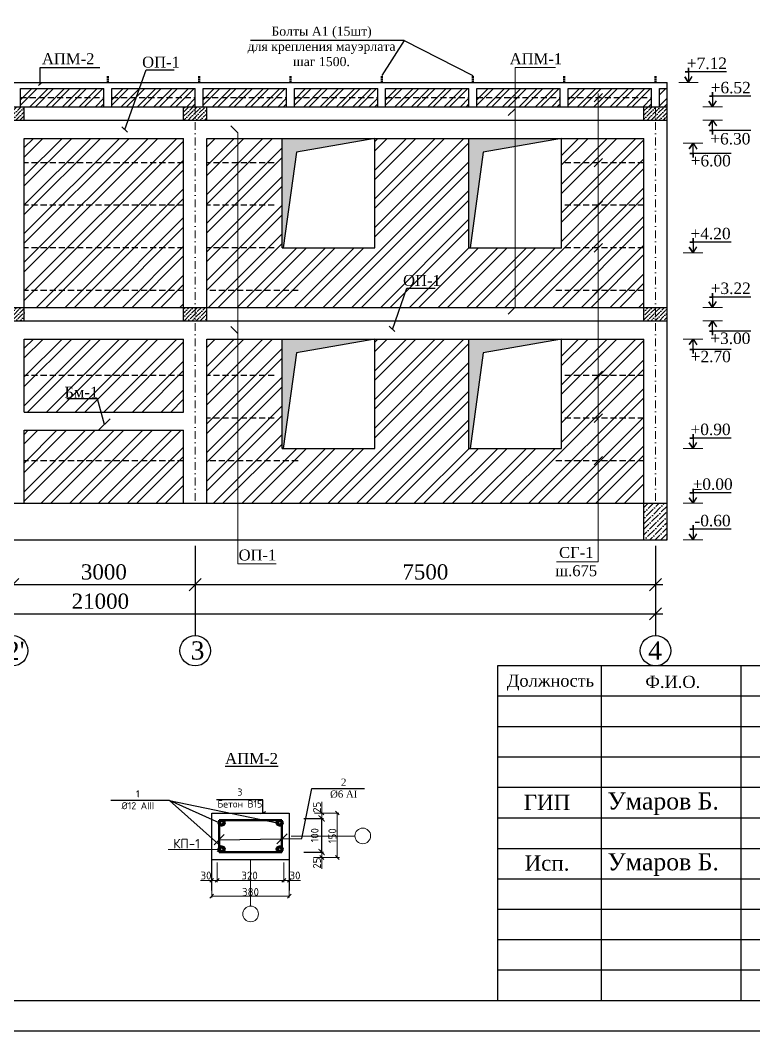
# Model space of a CAD drawing. Header units: millimetres. Extents: x 572274 to 2241483, y -888675 to -304135.
# Drawn here: x 1424445 to 1436500, y -645507 to -628891 of the extents above; entities that cross this region are included whole.
import ezdxf

# ---------------------------------------------------------------- set-up
doc = ezdxf.new("R2010")
doc.units = ezdxf.units.MM
for name, pattern in [('DASHDOT', [25.4, 12.7, -6.35, 0, -6.35]), ('DASHED2', [9.525, 6.35, -3.175]), ('G_BUILDING_LINE', [3, 2, -1])]:
    doc.linetypes.add(name, pattern=pattern)
for name, color, linetype, lineweight in [('RAZMER-2', 7, 'Continuous', 25), ('Маналит', 252, 'Continuous', 15), ('Основная', 7, 'Continuous', 50), ('план', 7, 'Continuous', 40)]:
    doc.layers.add(name, color=color, linetype=linetype, lineweight=lineweight)
doc.styles.get("Standard").update_dxf_attribs({"font": 'isocpeur.ttf'})
doc.styles.add('WMF-Times New Roman0', font='times.ttf')
doc.dimstyles.new('ISO-25$0', dxfattribs={"dimtxt": 300, "dimasz": 200, "dimexe": 100, "dimexo": 300, "dimgap": 50, "dimtad": 1, "dimdec": 0, "dimtxsty": 'Standard', "dimblk": 'OBLIQUE', "dimcen": 250, "dimdle": 150, "dimadec": 0, "dimazin": 0, "dimtfac": 1, "dimtdec": 0, "dimtmove": 0, "dimatfit": 3, "dimldrblk": 'OBLIQUE', "dimfxl": 1.25, "dimarcsym": 0})
doc.dimstyles.get("Standard").update_dxf_attribs({"dimtxt": 200, "dimasz": 100, "dimexe": 0.18, "dimexo": 0.0625, "dimgap": 50, "dimtad": 1, "dimdec": 0, "dimzin": 0, "dimdsep": 46, "dimtxsty": 'Standard', "dimblk": 'ARCHTICK', "dimblk2": 'ARCHTICK', "dimcen": 0.09, "dimadec": 0, "dimazin": 0, "dimtfac": 1, "dimtdec": 0, "dimtofl": 0, "dimtmove": 1, "dimatfit": 3, "dimldrblk": 'ARCHTICK', "dimfxl": 0.18, "dimtolj": 1, "dimtzin": 0, "dimarcsym": 0})
pattern_1 = [(45, (443004.93, -918514.233), (25.2569703, 92.6088912), [119.0625, -23.8125, 0, -23.8125])]

# ---------------------------------------------------------------- blocks, each defined once
blk = doc.blocks.new('_Oblique')
at = {"color": 0, "linetype": 'ByBlock', "lineweight": -2}
blk.add_line((-0.5, -0.5), (0.5, 0.5), dxfattribs=at)
blk = doc.blocks.new('*D442')
at = {"color": 0, "lineweight": -2, "transparency": 16777216}
for p, q in [((1424320, -637533), (1424320, -638291)), ((1427320, -637533), (1427320, -638291)), ((1424200, -638171), (1427440, -638171))]:
    blk.add_line(p, q, dxfattribs=at)
at = {"layer": 'Defpoints', "color": 0, "lineweight": 25, "transparency": 16777216}
for p in [(1424320, -637433), (1427320, -637433), (1427320, -638171)]:
    blk.add_point(p, dxfattribs=at)
at = {"color": 0, "lineweight": -2, "transparency": 16777216, "xscale": 200, "yscale": 200, "zscale": 200, "rotation": 180}
blk.add_blockref('_Oblique', (1424320, -638171), dxfattribs=at)
at = {"color": 0, "lineweight": -2, "transparency": 16777216, "xscale": 200, "yscale": 200, "zscale": 200}
blk.add_blockref('_Oblique', (1427320, -638171), dxfattribs=at)
at = {"color": 0, "lineweight": 25, "transparency": 16777216, "insert": (1425820, -637964), "char_height": 250, "attachment_point": 5, "style": 'WMF-Times New Roman0'}
blk.add_mtext('3000', dxfattribs=at)
blk = doc.blocks.new('*D443')
at = {"color": 0, "lineweight": -2, "transparency": 16777216}
for p, q in [((1427320, -637533), (1427320, -638291)), ((1434885, -637533), (1434885, -638291)), ((1427200, -638171), (1435005, -638171))]:
    blk.add_line(p, q, dxfattribs=at)
at = {"layer": 'Defpoints', "color": 0, "lineweight": 25, "transparency": 16777216}
for p in [(1427320, -637433), (1434885, -637433), (1434885, -638171)]:
    blk.add_point(p, dxfattribs=at)
at = {"color": 0, "lineweight": -2, "transparency": 16777216, "xscale": 200, "yscale": 200, "zscale": 200, "rotation": 180}
blk.add_blockref('_Oblique', (1427320, -638171), dxfattribs=at)
at = {"color": 0, "lineweight": -2, "transparency": 16777216, "xscale": 200, "yscale": 200, "zscale": 200}
blk.add_blockref('_Oblique', (1434885, -638171), dxfattribs=at)
at = {"color": 0, "lineweight": 25, "transparency": 16777216, "insert": (1431103, -637964), "char_height": 250, "attachment_point": 5, "style": 'WMF-Times New Roman0'}
blk.add_mtext('7500', dxfattribs=at)
blk = doc.blocks.new('*D444')
at = {"color": 0, "lineweight": -2, "transparency": 16777216}
for p, q in [((1413885, -637533), (1413885, -638772)), ((1434885, -637533), (1434885, -638772)), ((1413765, -638652), (1435005, -638652))]:
    blk.add_line(p, q, dxfattribs=at)
at = {"layer": 'Defpoints', "color": 0, "lineweight": 25, "transparency": 16777216}
for p in [(1413885, -637433), (1434885, -637433), (1434885, -638652)]:
    blk.add_point(p, dxfattribs=at)
at = {"color": 0, "lineweight": -2, "transparency": 16777216, "xscale": 200, "yscale": 200, "zscale": 200, "rotation": 180}
blk.add_blockref('_Oblique', (1413885, -638652), dxfattribs=at)
at = {"color": 0, "lineweight": -2, "transparency": 16777216, "xscale": 200, "yscale": 200, "zscale": 200}
blk.add_blockref('_Oblique', (1434885, -638652), dxfattribs=at)
at = {"color": 0, "lineweight": 25, "transparency": 16777216, "insert": (1425762, -638445), "char_height": 250, "attachment_point": 5, "style": 'WMF-Times New Roman0'}
blk.add_mtext('21000', dxfattribs=at)
blk = doc.blocks.new('12')
at = {"color": 5, "lineweight": 30}
for p, q in [((4038680, 3054550), (4038680, 3049050)), ((4038680, 3054550), (4038680, 3049050)), ((4038680, 3054550), (4038680, 3049050)), ((4057180, 3054550), (4038680, 3054550)), ((4057180, 3054550), (4038680, 3054550)), ((4057180, 3054550), (4038680, 3054550)), ((4040380, 3054550), (4040380, 3049050)), ((4040380, 3054550), (4040380, 3049050)), ((4042680, 3054550), (4042680, 3049050)), ((4044180, 3054550), (4044180, 3049050)), ((4045180, 3054550), (4045180, 3049050)), ((4057180, 3049050), (4057180, 3054550)), ((4057180, 3054550), (4057180, 3049050)), ((4045180, 3054050), (4038680, 3054050)), ((4045180, 3053550), (4038680, 3053550)), ((4057180, 3053050), (4038680, 3053050)), ((4045180, 3052550), (4038680, 3052550)), ((4038680, 3052050), (4057180, 3052050)), ((4052180, 3049050), (4052180, 3052050)), ((4053680, 3050550), (4053680, 3052050)), ((4055380, 3050550), (4055380, 3052050)), ((4038680, 3051550), (4045180, 3051550)), ((4052180, 3051550), (4057180, 3051550)), ((4038680, 3051050), (4045180, 3051050)), ((4038680, 3050550), (4057180, 3050550)), ((4038680, 3050050), (4045180, 3050050)), ((4038680, 3049550), (4045180, 3049550)), ((4038680, 3049050), (4057180, 3049050))]:
    blk.add_line(p, q, dxfattribs=at)
blk = doc.blocks.new('_ArchTick')
at = {"color": 0, "linetype": 'ByBlock', "const_width": 0.15}
blk.add_lwpolyline([(-0.5, -0.5), (0.5, 0.5)], dxfattribs=at)
blk = doc.blocks.new('*D1234')
at = {"color": 0, "lineweight": -2, "transparency": 16777216}
for p, q in [((1429106, -642015), (1429397, -642015)), ((1429397, -642015), (1429397, -642569)), ((1429106, -642569), (1429397, -642569))]:
    blk.add_line(p, q, dxfattribs=at)
at = {"layer": 'Defpoints', "color": 0, "lineweight": 25, "transparency": 16777216}
for p in [(1429106, -642015), (1429106, -642569), (1429397, -642569)]:
    blk.add_point(p, dxfattribs=at)
at = {"color": 0, "lineweight": -2, "transparency": 16777216, "xscale": 100, "yscale": 100, "zscale": 100}
for p, rotation in [((1429397, -642015), 90), ((1429397, -642569), 270)]:
    blk.add_blockref('_ArchTick', p, dxfattribs=dict(at, rotation=rotation))
at = {"color": 0, "transparency": 16777216, "insert": (1429285, -642292), "char_height": 200, "attachment_point": 5, "rotation": 90}
blk.add_mtext('\\A1;{\\H0.625x;100}', dxfattribs=at)

msp = doc.modelspace()

# ---------------------------------------------------------------- hatches: boundary and pattern name
at = {"lineweight": 9, "ltscale": 25}
h = msp.add_hatch(dxfattribs=at)
h.set_pattern_fill('ANSI32', color=34, scale=20, style=0)
h.set_pattern_definition([(45, (771974.94, -425148.27), (-134.70384, 134.70384), []), (45, (772064.74, -425148.27), (-134.70384, 134.70384), [])])
h.paths.add_polyline_path([(1425820.256, -630013.389), (1424450.256, -630013.389), (1424450.256, -630313.389), (1425820.256, -630313.389)])
h = msp.add_hatch(dxfattribs=at)
h.set_pattern_fill('ANSI32', color=34, scale=20, style=0)
h.set_pattern_definition([(45, (773474.94, -425148.27), (-134.70384, 134.70384), []), (45, (773564.74, -425148.27), (-134.70384, 134.70384), [])])
h.paths.add_polyline_path([(1427320.256, -630013.389), (1425950.256, -630013.389), (1425950.256, -630313.389), (1427320.256, -630313.389)])
h = msp.add_hatch(dxfattribs=at)
h.set_pattern_fill('ANSI32', color=34, scale=20, style=0)
h.set_pattern_definition([(45, (774974.94, -425148.27), (-134.70384, 134.70384), []), (45, (775064.74, -425148.27), (-134.70384, 134.70384), [])])
h.paths.add_polyline_path([(1428820.256, -630013.389), (1427450.256, -630013.389), (1427450.256, -630313.389), (1428820.256, -630313.389)])
h = msp.add_hatch(dxfattribs=at)
h.set_pattern_fill('ANSI32', color=34, scale=20, style=0)
h.set_pattern_definition([(45, (776474.94, -425148.27), (-134.70384, 134.70384), []), (45, (776564.74, -425148.27), (-134.70384, 134.70384), [])])
h.paths.add_polyline_path([(1430320.256, -630013.389), (1428950.256, -630013.389), (1428950.256, -630313.389), (1430320.256, -630313.389)])
h = msp.add_hatch(dxfattribs=at)
h.set_pattern_fill('ANSI32', color=34, scale=20, style=0)
h.set_pattern_definition([(45, (777974.94, -425148.27), (-134.70384, 134.70384), []), (45, (778064.74, -425148.27), (-134.70384, 134.70384), [])])
h.paths.add_polyline_path([(1431820.256, -630013.389), (1430450.256, -630013.389), (1430450.256, -630313.389), (1431820.256, -630313.389)])
h = msp.add_hatch(dxfattribs=at)
h.set_pattern_fill('ANSI32', color=34, scale=20, style=0)
h.set_pattern_definition([(45, (779474.94, -425148.27), (-134.70384, 134.70384), []), (45, (779564.74, -425148.27), (-134.70384, 134.70384), [])])
h.paths.add_polyline_path([(1433320.256, -630013.389), (1431950.256, -630013.389), (1431950.256, -630313.389), (1433320.256, -630313.389)])
h = msp.add_hatch(dxfattribs=at)
h.set_pattern_fill('ANSI32', color=34, scale=20, style=0)
h.set_pattern_definition([(45, (780974.94, -425148.27), (-134.70384, 134.70384), []), (45, (781064.74, -425148.27), (-134.70384, 134.70384), [])])
h.paths.add_polyline_path([(1434820.256, -630013.389), (1433450.256, -630013.389), (1433450.256, -630313.389), (1434820.256, -630313.389)])
h = msp.add_hatch(dxfattribs=at)
h.set_pattern_fill('ANSI32', color=34, scale=20, style=0)
h.set_pattern_definition([(45, (781229.94, -425148.27), (-134.70384, 134.70384), []), (45, (781319.74, -425148.27), (-134.70384, 134.70384), [])])
h.paths.add_polyline_path([(1435075.256, -630013.389), (1434950.256, -630013.389), (1434950.256, -630313.389), (1435075.256, -630313.389)])
h = msp.add_hatch()
h.set_pattern_fill('ANSI36', color=256, scale=15)
h.set_pattern_definition(pattern_1)
h.paths.add_polyline_path([(1424510.256, -630313.389), (1424130.256, -630313.389), (1424130.256, -630533.389), (1424510.256, -630533.389)])
h = msp.add_hatch()
h.set_pattern_fill('ANSI36', color=256, scale=15)
h.set_pattern_definition(pattern_1)
h.paths.add_polyline_path([(1427510.256, -630313.389), (1427130.256, -630313.389), (1427130.256, -630533.389), (1427510.256, -630533.389)])
h = msp.add_hatch()
h.set_pattern_fill('ANSI36', color=256, scale=15)
h.set_pattern_definition(pattern_1)
h.paths.add_polyline_path([(1435075.256, -630533.389), (1435075.256, -630313.389), (1434695.256, -630313.389), (1434695.256, -630533.389)])
h = msp.add_hatch(dxfattribs=at)
h.set_pattern_fill('ANSI32', color=34, scale=35, style=0)
h.set_pattern_definition([(45, (443004.93, -905295.63), (-235.73172, 235.73172), []), (45, (443162.1, -905295.63), (-235.73172, 235.73172), [])])
h.paths.add_polyline_path([(1415430.256, -634133.389), (1414075.256, -634133.389), (1414075.256, -636833.389), (1421130.256, -636833.389), (1421130.256, -634133.389), (1420020.256, -634133.389), (1420020.256, -635933.389), (1418500.256, -635933.389), (1418500.256, -634133.389), (1416950.256, -634133.389), (1416950.256, -635933.389), (1415430.256, -635933.389)])
h.paths.add_polyline_path([(1424130.256, -634133.389), (1423615.256, -634133.389), (1423615.256, -635933.389), (1422095.256, -635933.389), (1422095.256, -634133.389), (1421510.256, -634133.389), (1421510.256, -636833.389), (1424130.256, -636833.389)])
h.paths.add_polyline_path([(1434695.256, -634133.389), (1433340.256, -634133.389), (1433340.256, -635933.389), (1431820.256, -635933.389), (1431820.256, -634133.389), (1430270.256, -634133.389), (1430270.256, -635933.389), (1428750.256, -635933.389), (1428750.256, -634133.389), (1427510.256, -634133.389), (1427510.256, -636833.389), (1434695.256, -636833.389)])
h.paths.add_polyline_path([(1434695.256, -630833.389), (1433340.256, -630833.389), (1433340.256, -632633.389), (1431820.256, -632633.389), (1431820.256, -630833.389), (1430270.256, -630833.389), (1430270.256, -632633.389), (1428750.256, -632633.389), (1428750.256, -630833.389), (1427510.256, -630833.389), (1427510.256, -633613.389), (1434695.256, -633613.389)])
h.paths.add_polyline_path([(1427130.256, -630833.389), (1424510.256, -630833.389), (1424510.256, -633613.389), (1427130.256, -633613.389)])
h.paths.add_polyline_path([(1424130.256, -630833.389), (1423615.256, -630833.389), (1423615.256, -632633.389), (1422095.256, -632633.389), (1422095.256, -630833.389), (1421510.256, -630833.389), (1421510.256, -633613.389), (1424130.256, -633613.389)])
h.paths.add_polyline_path([(1421130.256, -630833.389), (1420020.256, -630833.389), (1420020.256, -632633.389), (1418500.256, -632633.389), (1418500.256, -630833.389), (1416950.256, -630833.389), (1416950.256, -632633.389), (1415430.256, -632633.389), (1415430.256, -630833.389), (1414075.256, -630833.389), (1414075.256, -633613.389), (1421130.256, -633613.389)])
h.paths.add_polyline_path([(1424510.256, -635333.389), (1427130.256, -635333.389), (1427130.256, -634133.389), (1424510.256, -634133.389)])
h.paths.add_polyline_path([(1427130.256, -635633.389), (1424510.256, -635633.389), (1424510.256, -636833.389), (1427130.256, -636833.389)])
at = {"lineweight": 30}
for points in [[(1430270.256, -630833.389), (1428750.256, -630833.389), (1428750.256, -632633.389), (1428766.903, -632633.389), (1428984.403, -631060.311)], [(1433340.256, -630833.389), (1431820.256, -630833.389), (1431820.256, -632633.389), (1431836.903, -632633.389), (1432054.403, -631060.311)], [(1430270.256, -634133.389), (1428750.256, -634133.389), (1428750.256, -635933.389), (1428766.903, -635933.389), (1428984.403, -634360.311)], [(1433340.256, -634133.389), (1431820.256, -634133.389), (1431820.256, -635933.389), (1431836.903, -635933.389), (1432054.403, -634360.311)]]:
    msp.add_hatch(color=256, dxfattribs=at).paths.add_polyline_path(points)
h = msp.add_hatch()
h.set_pattern_fill('ANSI36', color=256, scale=15)
h.set_pattern_definition(pattern_1)
h.paths.add_polyline_path([(1424510.256, -633613.389), (1424130.256, -633613.389), (1424130.256, -633833.389), (1424510.256, -633833.389)])
h = msp.add_hatch()
h.set_pattern_fill('ANSI36', color=256, scale=15)
h.set_pattern_definition(pattern_1)
h.paths.add_polyline_path([(1427510.256, -633613.389), (1427130.256, -633613.389), (1427130.256, -633833.389), (1427510.256, -633833.389)])
h = msp.add_hatch()
h.set_pattern_fill('ANSI36', color=256, scale=15)
h.set_pattern_definition(pattern_1)
h.paths.add_polyline_path([(1435075.256, -633833.389), (1435075.256, -633613.389), (1434695.256, -633613.389), (1434695.256, -633833.389)])
h = msp.add_hatch()
h.set_pattern_fill('ANSI36', color=256, scale=20)
h.set_pattern_definition([(45, (464134.93, -905295.626), (33.6759605, 123.4785217), [158.75, -31.75, 0, -31.75])])
h.paths.add_polyline_path([(1435075.256, -637433.389), (1435075.256, -636833.389), (1434695.256, -636833.389), (1434695.256, -637433.389)])

# ---------------------------------------------------------------- linework, layer by layer
at = {"color": 5, "lineweight": -2, "ltscale": 0.04}
for q in [(1428231.327, -629222.185), (1430385.256, -629802.4), (1431885.256, -629802.4)]:
    msp.add_line((1430753.21, -629222.185), q, dxfattribs=at)
at = {"color": 5, "lineweight": 9}
for p, q in [((1432580.256, -629666.477), (1432580.256, -633609.482)), ((1433241.321, -629666.477), (1432580.256, -629666.477)), ((1432466.348, -630459.84), (1432580.256, -630345.932)), ((1428021.676, -630740.343), (1427907.769, -630626.435)), ((1428021.676, -630740.343), (1428021.676, -637827.998)), ((1432466.348, -633723.389), (1432580.256, -633609.482)), ((1428021.676, -634040.343), (1427907.769, -633926.435))]:
    msp.add_line(p, q, dxfattribs=at)
for p, q in [((1413695.256, -629913.389), (1435075.256, -629913.389)), ((1424450.256, -630313.389), (1424450.256, -630013.389)), ((1424450.256, -630013.389), (1425820.256, -630013.389)), ((1425820.256, -630313.389), (1425820.256, -630013.389)), ((1425950.256, -630313.389), (1425950.256, -630013.389)), ((1425950.256, -630013.389), (1427320.256, -630013.389)), ((1427320.256, -630313.389), (1427320.256, -630013.389)), ((1427450.256, -630313.389), (1427450.256, -630013.389)), ((1427450.256, -630013.389), (1428820.256, -630013.389)), ((1428820.256, -630313.389), (1428820.256, -630013.389)), ((1428950.256, -630313.389), (1428950.256, -630013.389)), ((1428950.256, -630013.389), (1430320.256, -630013.389)), ((1430320.256, -630313.389), (1430320.256, -630013.389)), ((1430450.256, -630313.389), (1430450.256, -630013.389)), ((1430450.256, -630013.389), (1431820.256, -630013.389)), ((1431820.256, -630313.389), (1431820.256, -630013.389)), ((1431950.256, -630313.389), (1431950.256, -630013.389)), ((1431950.256, -630013.389), (1433320.256, -630013.389)), ((1433320.256, -630313.389), (1433320.256, -630013.389)), ((1433450.256, -630313.389), (1433450.256, -630013.389)), ((1433450.256, -630013.389), (1434820.256, -630013.389)), ((1434820.256, -630313.389), (1434820.256, -630013.389)), ((1434950.256, -630313.389), (1434950.256, -630013.389)), ((1413695.256, -637433.389), (1435075.256, -637433.389)), ((1427320.256, -638171.435), (1427320.256, -639007.414)), ((1434885.256, -638171.435), (1434885.256, -639007.414)), ((1427715.749, -642086.5), (1426896.25, -641719.255)), ((1427591.589, -641926.357), (1428867.206, -641926.357)), ((1427591.589, -643201.974), (1427591.589, -641926.357)), ((1428867.206, -641926.357), (1428867.206, -643201.974)), ((1427799.052, -642280.917), (1427632.445, -642448.956)), ((1428830.176, -642267.403), (1428663.569, -642435.442)), ((1428867.206, -642694.717), (1427591.589, -642694.717))]:
    msp.add_line(p, q)
at = {"lineweight": 25}
for p, q in [((1424801.023, -629913.389), (1424747.38, -629963.838)), ((1435075.256, -637433.389), (1435075.256, -629913.389)), ((1434950.256, -630013.389), (1435075.256, -630013.389)), ((1413695.256, -630313.389), (1435075.256, -630313.389)), ((1424510.256, -630533.389), (1424510.256, -630313.389)), ((1427130.256, -630533.389), (1427130.256, -630313.389)), ((1427510.256, -630533.389), (1427510.256, -630313.389)), ((1434695.256, -630533.389), (1434695.256, -630313.389)), ((1413695.256, -630533.389), (1435075.256, -630533.389)), ((1426115.927, -630644.51), (1426210.108, -630733.783)), ((1424510.256, -633833.389), (1424510.256, -630833.389)), ((1424510.256, -630833.389), (1427130.256, -630833.389)), ((1427130.256, -633833.389), (1427130.256, -630833.389)), ((1427510.256, -633833.389), (1427510.256, -630833.389)), ((1427510.256, -630833.389), (1434695.256, -630833.389)), ((1428750.256, -632633.389), (1428750.256, -630833.389)), ((1430270.256, -632633.389), (1430270.256, -630833.389)), ((1431820.256, -632633.389), (1431820.256, -630833.389)), ((1433340.256, -632633.389), (1433340.256, -630833.389)), ((1434695.256, -633833.389), (1434695.256, -630833.389)), ((1428750.256, -632633.389), (1430270.256, -632633.389)), ((1431820.256, -632633.389), (1433340.256, -632633.389)), ((1413750.385, -633613.389), (1435075.256, -633613.389)), ((1413732.44, -633833.389), (1435075.256, -633833.389)), ((1430508.729, -633920.058), (1430602.911, -634009.331)), ((1424510.256, -635333.389), (1424510.256, -634133.389)), ((1424510.256, -634133.389), (1427130.256, -634133.389)), ((1427130.256, -635333.389), (1427130.256, -634133.389)), ((1427510.256, -636833.389), (1427510.256, -634133.389)), ((1427510.256, -634133.389), (1434695.256, -634133.389)), ((1428750.256, -635933.389), (1428750.256, -634133.389)), ((1430270.256, -635933.389), (1430270.256, -634133.389)), ((1431820.256, -635933.389), (1431820.256, -634133.389)), ((1433340.256, -635933.389), (1433340.256, -634133.389)), ((1434695.256, -637433.389), (1434695.256, -634133.389)), ((1424510.256, -635333.389), (1427130.256, -635333.389)), ((1424510.256, -636833.389), (1424510.256, -635633.389)), ((1424510.256, -635633.389), (1427130.256, -635633.389)), ((1427130.256, -636833.389), (1427130.256, -635633.389)), ((1428750.256, -635933.389), (1430270.256, -635933.389)), ((1431820.256, -635933.389), (1433340.256, -635933.389)), ((1413695.256, -636833.389), (1435075.256, -636833.389)), ((1428474.428, -641906.125), (1428395.513, -641941.255))]:
    msp.add_line(p, q, dxfattribs=at)
at = {"linetype": 'DASHED2', "lineweight": 50, "ltscale": 4}
for p, q in [((1425885.256, -629913.389), (1425885.256, -629802.4)), ((1427385.256, -629913.389), (1427385.256, -629802.4)), ((1428885.256, -629913.389), (1428885.256, -629802.4)), ((1430385.256, -629913.389), (1430385.256, -629802.4)), ((1431885.256, -629913.389), (1431885.256, -629802.4)), ((1433385.256, -629913.389), (1433385.256, -629802.4)), ((1434885.256, -629913.389), (1434885.256, -629802.4))]:
    msp.add_line(p, q, dxfattribs=at)
at = {"color": 5, "lineweight": 25}
for p, q in [((1433875.919, -630232.726), (1434014.592, -630094.052)), ((1433875.919, -631302.726), (1434014.592, -631164.052)), ((1433875.919, -632002.726), (1434014.592, -631864.052)), ((1433875.919, -632702.726), (1434014.592, -632564.052)), ((1433875.919, -633402.726), (1434014.592, -633264.052)), ((1433875.919, -634802.726), (1434014.592, -634664.052)), ((1433875.919, -635502.726), (1434014.592, -635364.052)), ((1433875.919, -636202.726), (1434014.592, -636064.052))]:
    msp.add_line(p, q, dxfattribs=at)
at = {"color": 5, "lineweight": 5}
for p, q in [((1433945.256, -630093.929), (1433945.256, -637797.908)), ((1428652.319, -637827.998), (1428021.676, -637827.998)), ((1433259.878, -637797.908), (1433945.256, -637797.908))]:
    msp.add_line(p, q, dxfattribs=at)
at = {"color": 12, "linetype": 'DASHDOT', "lineweight": 13, "ltscale": 10}
for p, q in [((1427320.256, -630313.389), (1427320.256, -636833.389)), ((1434885.256, -630313.389), (1434885.256, -636833.389))]:
    msp.add_line(p, q, dxfattribs=at)
at = {"lineweight": 9}
for p, q in [((1429400.201, -641926.357), (1429400.201, -641740.33)), ((1429105.852, -642015.172), (1429426.776, -642015.172)), ((1429280.293, -641926.357), (1429682.537, -641926.357)), ((1429386.913, -642015.172), (1429373.626, -642015.172)), ((1429400.201, -642015.172), (1429400.201, -641926.357)), ((1429655.962, -642564.166), (1429655.962, -641926.357)), ((1428896.545, -642305.647), (1429945.952, -642305.647)), ((1429105.852, -642568.644), (1429426.776, -642568.644)), ((1429386.913, -642568.644), (1429373.626, -642568.644)), ((1429400.201, -642568.644), (1429400.201, -642657.459)), ((1429655.962, -642657.459), (1429655.962, -642564.166)), ((1428229.397, -642694.717), (1428229.397, -643457.941)), ((1428229.397, -642708.005), (1428229.397, -643061.032)), ((1429267.005, -642657.459), (1429689.657, -642657.459)), ((1429267.005, -642657.459), (1429426.776, -642657.459)), ((1429400.201, -642657.459), (1429400.201, -642843.486)), ((1427591.589, -642901.261), (1427591.589, -643292.353)), ((1427591.589, -642901.261), (1427591.589, -643061.032)), ((1427680.403, -642740.108), (1427680.403, -643061.032)), ((1428778.391, -642740.108), (1428778.391, -643061.032)), ((1428867.206, -642901.261), (1428867.206, -643292.353)), ((1427591.589, -643034.457), (1427405.561, -643034.457)), ((1427591.589, -642914.549), (1427591.589, -643316.793)), ((1427680.403, -643034.457), (1427591.589, -643034.457)), ((1427680.403, -643021.169), (1427680.403, -643007.881)), ((1427680.403, -643034.457), (1428229.397, -643034.457)), ((1428229.397, -642914.549), (1428229.397, -643316.793)), ((1428229.397, -642927.836), (1428229.397, -643316.793)), ((1428778.391, -643034.457), (1428229.397, -643034.457)), ((1428778.391, -643021.169), (1428778.391, -643007.881)), ((1428778.391, -643034.457), (1428867.206, -643034.457)), ((1428867.206, -642914.549), (1428867.206, -643316.793)), ((1428867.206, -643034.457), (1429053.233, -643034.457)), ((1427591.589, -643292.353), (1428867.206, -643292.353))]:
    msp.add_line(p, q, dxfattribs=at)
at = {"lineweight": 50}
for p, q in [((1427715.749, -642042.651), (1427715.749, -642568.644)), ((1428746.872, -642042.651), (1427715.749, -642042.651)), ((1428746.872, -642042.651), (1428746.872, -642568.644)), ((1428746.872, -642568.644), (1427715.749, -642568.644))]:
    msp.add_line(p, q, dxfattribs=at)
at = {"lineweight": 15}
msp.add_line((1427715.749, -642527.391), (1426874.847, -642527.391), dxfattribs=at)
at = {"lineweight": 25, "ltscale": 100}
msp.add_lwpolyline([(1409289.808, -645507.415), (1451289.808, -645507.415), (1451289.808, -615807.415), (1409289.808, -615807.415)], close=True, dxfattribs=at)
at = {"color": 1, "lineweight": 30}
msp.add_lwpolyline([(1411289.808, -645007.415), (1450789.808, -645007.415), (1450789.808, -616307.415), (1411289.808, -616307.415)], close=True, dxfattribs=at)
at = {"lineweight": 25}
for points in [[(1424774.261, -629946.568), (1424774.261, -629665.593), (1425753.372, -629665.593)], [(1426163.017, -630689.146), (1426512.43, -629705.28), (1426977.827, -629705.28)], [(1430565.288, -633976.453), (1430800.119, -633294.759), (1431265.517, -633294.759)], [(1425827.566, -635540.107), (1425715.965, -635115.307), (1425211.59, -635115.307)], [(1425925.942, -635446.826), (1425729.189, -635633.389)], [(1428429.895, -641926.357), (1428429.895, -641711.248), (1427673.422, -641711.248)]]:
    msp.add_lwpolyline(points, dxfattribs=at)
at = {"color": 7}
for points in [[(1436054.681, -629741.966), (1435375.102, -629741.966), (1435427.102, -629741.966), (1435427.102, -629676.188), (1435427.102, -629913.389), (1435364.789, -629822.09), (1435427.102, -629913.389), (1435489.414, -629816.675)], [(1436451.418, -630141.966), (1435771.839, -630141.966), (1435823.838, -630141.966), (1435823.838, -630076.188), (1435823.838, -630313.389), (1435761.526, -630222.09), (1435823.838, -630313.389), (1435886.15, -630216.675)], [(1436451.418, -630704.811), (1435771.839, -630704.811), (1435823.838, -630704.811), (1435823.838, -630770.589), (1435823.838, -630533.389), (1435761.526, -630624.688), (1435823.838, -630533.389), (1435886.15, -630630.103)], [(1436129.379, -631084.811), (1435449.8, -631084.811), (1435501.799, -631084.811), (1435501.799, -631150.589), (1435501.799, -630913.389), (1435439.487, -631004.688), (1435501.799, -630913.389), (1435564.112, -631010.103)], [(1436129.379, -632541.965), (1435449.8, -632541.965), (1435501.799, -632541.965), (1435501.799, -632476.187), (1435501.799, -632713.387), (1435439.487, -632622.088), (1435501.799, -632713.387), (1435564.112, -632616.673)], [(1436451.418, -633441.966), (1435771.839, -633441.966), (1435823.838, -633441.966), (1435823.838, -633376.188), (1435823.838, -633613.389), (1435761.526, -633522.09), (1435823.838, -633613.389), (1435886.15, -633516.675)], [(1436451.418, -634004.811), (1435771.839, -634004.811), (1435823.838, -634004.811), (1435823.838, -634070.589), (1435823.838, -633833.389), (1435761.526, -633924.688), (1435823.838, -633833.389), (1435886.15, -633930.103)], [(1436129.379, -634304.811), (1435449.8, -634304.811), (1435501.799, -634304.811), (1435501.799, -634370.589), (1435501.799, -634133.389), (1435439.487, -634224.688), (1435501.799, -634133.389), (1435564.112, -634230.103)], [(1436129.379, -635761.965), (1435449.8, -635761.965), (1435501.799, -635761.965), (1435501.799, -635696.187), (1435501.799, -635933.387), (1435439.487, -635842.088), (1435501.799, -635933.387), (1435564.112, -635836.673)], [(1436129.379, -636661.966), (1435449.8, -636661.966), (1435501.799, -636661.966), (1435501.799, -636596.188), (1435501.799, -636833.389), (1435439.487, -636742.09), (1435501.799, -636833.389), (1435564.112, -636736.675)], [(1436129.379, -637261.965), (1435449.8, -637261.965), (1435501.799, -637261.965), (1435501.799, -637196.187), (1435501.799, -637433.387), (1435439.487, -637342.088), (1435501.799, -637433.387), (1435564.112, -637336.673)]]:
    msp.add_lwpolyline(points, dxfattribs=at)
for points in [[(1430270.256, -630833.389), (1428984.403, -631060.311), (1428766.903, -632633.389)], [(1433340.256, -630833.389), (1432054.403, -631060.311), (1431836.903, -632633.389)], [(1430270.256, -634133.389), (1428984.403, -634360.311), (1428766.903, -635933.389)], [(1433340.256, -634133.389), (1432054.403, -634360.311), (1431836.903, -635933.389)], [(1427715.749, -642364.936), (1429074.965, -642347.122), (1429235.354, -641525.76), (1430105.125, -641525.76)], [(1427755.293, -642483.018), (1426896.25, -641719.255), (1425936.013, -641719.255)], [(1426896.25, -641719.255), (1428670.016, -642086.5)]]:
    msp.add_lwpolyline(points)
at = {"lineweight": 25}
for centre in [(1424320.256, -639257.414), (1427320.256, -639257.414), (1434885.256, -639257.414)]:
    msp.add_circle(centre, 250, dxfattribs=at)
at = {"lineweight": 70}
for centre in [(1427755.293, -642086.5), (1428709.561, -642086.5), (1427755.293, -642522.562), (1428709.561, -642522.562)]:
    msp.add_circle(centre, 39.544, dxfattribs=at)
at = {"lineweight": 9}
for centre in [(1430074.79, -642303.096), (1428231.948, -643586.778)]:
    msp.add_circle(centre, 128.863, dxfattribs=at)
at = {"layer": 'Маналит', "color": 0, "ltscale": 5}
for p, q in [((1435588.121, -629913.389), (1435266.082, -629913.389)), ((1435984.858, -630313.389), (1435662.819, -630313.389)), ((1435984.858, -630533.389), (1435662.819, -630533.389)), ((1435662.819, -630913.389), (1435340.78, -630913.389)), ((1435662.819, -632713.387), (1435340.78, -632713.387)), ((1435984.858, -633613.389), (1435662.819, -633613.389)), ((1435984.858, -633833.389), (1435662.819, -633833.389)), ((1435662.819, -634133.389), (1435340.78, -634133.389)), ((1435662.819, -635933.387), (1435340.78, -635933.387)), ((1435662.819, -636833.389), (1435340.78, -636833.389)), ((1435662.819, -637433.387), (1435340.78, -637433.387))]:
    msp.add_line(p, q, dxfattribs=at)
at = {"layer": 'Основная', "color": 6, "linetype": 'G_BUILDING_LINE', "lineweight": 30, "ltscale": 50}
for p, q in [((1424450.256, -630163.389), (1425820.256, -630163.389)), ((1425950.256, -630163.389), (1427320.256, -630163.389)), ((1427450.256, -630163.389), (1428820.256, -630163.389)), ((1428950.256, -630163.389), (1430320.256, -630163.389)), ((1430450.256, -630163.389), (1431820.256, -630163.389)), ((1431950.256, -630163.389), (1433320.256, -630163.389)), ((1433450.256, -630163.389), (1434820.256, -630163.389)), ((1427130.256, -631233.389), (1424510.256, -631233.389)), ((1428620.256, -631233.389), (1427510.256, -631233.389)), ((1434695.256, -631233.389), (1433340.256, -631233.389)), ((1427130.256, -631933.389), (1424510.256, -631933.389)), ((1428620.256, -631933.389), (1427510.256, -631933.389)), ((1434695.256, -631933.389), (1433340.256, -631933.389)), ((1427130.256, -632633.389), (1424510.256, -632633.389)), ((1428620.256, -632633.389), (1427510.256, -632633.389)), ((1434695.256, -632633.389), (1433340.256, -632633.389)), ((1427130.256, -633333.389), (1424510.256, -633333.389)), ((1429010.256, -633333.389), (1427510.256, -633333.389)), ((1434695.256, -633333.389), (1433195.256, -633333.389)), ((1427130.256, -634733.389), (1424510.256, -634733.389)), ((1428620.256, -634733.389), (1427510.256, -634733.389)), ((1434695.256, -634733.389), (1433340.256, -634733.389)), ((1428620.256, -635433.389), (1427510.256, -635433.389)), ((1434695.256, -635433.389), (1433340.256, -635433.389)), ((1427130.256, -636133.389), (1424510.256, -636133.389)), ((1429010.256, -636133.389), (1427510.256, -636133.389)), ((1434695.256, -636133.389), (1433195.256, -636133.389))]:
    msp.add_line(p, q, dxfattribs=at)

# ---------------------------------------------------------------- block references
msp.add_blockref('12', (-2606390.192, -3694057.772))
at = {"lineweight": 9, "yscale": 63.78084985581359}
for p, xscale, zscale, rotation in [((1429400.201, -641926.357), 63.78084985581359, 63.78084985581359, 270), ((1429655.962, -641926.357), 63.78084985581359, 63.78084985581359, 90), ((1429400.201, -642015.172), 63.78084985581359, 63.78084985581359, 270), ((1429400.201, -642568.644), 63.78084985581359, 63.78084985581359, 90), ((1429400.201, -642568.644), 63.78084985581359, 63.78084985581359, 270), ((1429400.201, -642657.459), 63.78084985581359, 63.78084985581359, 270), ((1429655.962, -642657.459), 63.78084985581359, 63.78084985581359, 270), ((1427591.589, -643034.457), 63.78084985581518, 63.78084985581354, 180), ((1427680.403, -643034.457), 63.78084985581518, 63.78084985581354, 180), ((1428778.391, -643034.457), 63.78084985581518, 63.78084985581354, 180), ((1428867.206, -643034.457), 63.78084985581518, 63.78084985581354, 180), ((1427591.589, -643292.353), 63.78084985581518, 63.78084985581354, 180)]:
    msp.add_blockref('_Oblique', p, dxfattribs=dict(at, xscale=xscale, zscale=zscale, rotation=rotation))
at = {"xscale": 63.78084985581518, "yscale": 63.78084985581359, "zscale": 63.78084985581354, "rotation": 180}
msp.add_blockref('_Oblique', (1427715.749, -642527.391), dxfattribs=at)
at = {"lineweight": 9, "xscale": 63.78084985581518, "yscale": 63.78084985581359, "zscale": 63.78084985581354}
for p in [(1427680.403, -643034.457), (1428867.206, -643292.353)]:
    msp.add_blockref('_Oblique', p, dxfattribs=at)

# ---------------------------------------------------------------- texts
at = {"linetype": 'ByBlock', "lineweight": 0, "ltscale": 0.13, "insert": (1429396.586, -629322.147), "char_height": 150, "width": 3988.91925, "attachment_point": 5, "style": 'WMF-Times New Roman0'}
msp.add_mtext('Болты А1 (15шт)\\Pдля крепления мауэрлата\\Pшаг 1500.', dxfattribs=at)
at = {"lineweight": 5, "char_height": 180, "width": 996.26366, "attachment_point": 9, "style": 'WMF-Times New Roman0'}
for s, insert in [('АПМ-2', (1425663.898, -629613.646)), ('АПМ-1', (1433350.007, -629613.646)), ('ОП-1', (1427067.879, -629672.22)), ('ОП-1', (1431355.569, -633261.699)), ('Бм-1', (1425726.582, -635096.949))]:
    msp.add_mtext(s, dxfattribs=dict(at, insert=insert))
at = {"ltscale": 50, "char_height": 180, "width": 2084.51954, "attachment_point": 8, "style": 'WMF-Times New Roman0'}
for s, insert in [('СГ-1\\Pш.675', (1433583.015, -638036.437)), ('ОП-1', (1428343.825, -637776.503))]:
    msp.add_mtext(s, dxfattribs=dict(at, insert=insert))
at = {"color": 1, "linetype": 'ByBlock', "ltscale": 30, "char_height": 200, "attachment_point": 5}
for s, insert, width in [('{\\fTimes New Roman|b0|i0|c204|p18;\\C256;Должность}', (1433159.326, -639782.04), 2025.66353), ('{\\fTimes New Roman|b0|i0|c204|p18;\\C256;Ф\\fTimes New Roman|b0|i0|c161|p18;.\\fTimes New Roman|b0|i0|c204|p18;И\\fTimes New Roman|b0|i0|c161|p18;.\\fTimes New Roman|b0|i0|c204|p18;О\\fTimes New Roman|b0|i0|c161|p18;.}', (1435169.326, -639772.04), 1404.02516)]:
    msp.add_mtext(s, dxfattribs=dict(at, insert=insert, width=width))
for s, insert, char_height, width, attachment_point in [('{\\fTimes New Roman|b0|i0|c204|p18;\\LАПМ-2}', (1427811.12, -640939.053), 182.04524, 1228.95157, 1), ('{\\fTimes New Roman|b0|i0|c0|p18;2\\P%%C\\fTimes New Roman|b0|i0|c204|p18;6 А\\fTimes New Roman|b0|i0|c0|p18;I}', (1429760.939, -641361.037), 117.20292, 1027.65455, 2), ('1\\P%%C12 АIII', (1426377.64, -641552.113), 117.2029, 1027.65455, 2), ('3\\PБетон В15', (1428055.07, -641523.854), 117.2029, 1027.65455, 2)]:
    msp.add_mtext(s, dxfattribs=dict(insert=insert, char_height=char_height, width=width, attachment_point=attachment_point))
at = {"linetype": 'ByBlock', "ltscale": 30, "char_height": 250, "width": 1730.06259, "attachment_point": 5}
for s, insert in [('{\\fTimes New Roman|b0|i0|c204|p18;ГИП}', (1433102.345, -641752.04)), ('{\\fTimes New Roman|b0|i0|c204|p18;Исп.}', (1433102.345, -642752.04))]:
    msp.add_mtext(s, dxfattribs=dict(at, insert=insert))
at = {"color": 0, "char_height": 280, "width": 2199.70893, "attachment_point": 1, "style": 'WMF-Times New Roman0'}
for insert in [(1434095.163, -641588.896), (1434095.163, -642588.896)]:
    msp.add_mtext('Умаров Б.', dxfattribs=dict(at, insert=insert))
at = {"lineweight": 9, "char_height": 130.0323, "attachment_point": 5, "rotation": 90}
for s, insert in [('25', (1429320.695, -641833.024)), ('150', (1429575.007, -642301.776)), ('25', (1429320.695, -642750.791))]:
    msp.add_mtext(s, dxfattribs=dict(at, insert=insert))
at = {"lineweight": 15, "insert": (1427178.338, -642430.067), "char_height": 156.0388, "attachment_point": 5}
msp.add_mtext('КП-1', dxfattribs=at)
at = {"lineweight": 9, "char_height": 130.0323, "attachment_point": 5}
for s, insert in [('30', (1427498.256, -642954.951)), ('320', (1428213.877, -642954.951)), ('30', (1428960.538, -642954.951)), ('380', (1428229.397, -643224.995))]:
    msp.add_mtext(s, dxfattribs=dict(at, insert=insert))
at = {"layer": 'RAZMER-2', "color": 0, "linetype": 'ByBlock', "lineweight": 20, "ltscale": 500, "char_height": 300, "width": 556.22809, "attachment_point": 1, "style": 'WMF-Times New Roman0'}
for s, insert in [("2'", (1424209.269, -639110.246)), ('3', (1427246.464, -639103.638)), ('4', (1434765.105, -639103.638))]:
    msp.add_mtext(s, dxfattribs=dict(at, insert=insert))
at = {"layer": 'план', "color": 7, "linetype": 'Continuous', "lineweight": 0, "char_height": 188.6943, "width": 655.74135, "attachment_point": 3, "style": 'WMF-Times New Roman0'}
for s, insert in [('+7.12', (1436060.469, -629504.1)), ('+6.52', (1436451.019, -629904.1)), ('+6.30', (1436444.78, -630744.672)), ('+6.00', (1436122.742, -631105.936)), ('+4.20', (1436119.691, -632304.099)), ('+3.22', (1436451.019, -633204.1)), ('+3.00', (1436444.78, -634025.936)), ('+2.70', (1436122.742, -634325.936)), ('+0.90', (1436119.691, -635524.099)), ('%%P0.00', (1436153.421, -636424.1)), ('-0.60', (1436119.691, -637024.099))]:
    msp.add_mtext(s, dxfattribs=dict(at, insert=insert))

# ---------------------------------------------------------------- dimensions: what is measured, and where the dimension line sits
at = {"lineweight": 25}
dim = msp.add_linear_dim(base=(1434885.256, -638651.991), p1=(1413885.256, -637433.389), p2=(1434885.256, -637433.389), dimstyle='ISO-25$0', override={"dimtxt": 250, "dimexe": 120, "dimexo": 100, "dimgap": 80, "dimtxsty": 'WMF-Times New Roman0', "dimdle": 120, "dimfxl": 300, "dimarcsym": 1}, dxfattribs=at)
dim.commit()
dim.dimension.update_dxf_attribs({"geometry": '*D444', "text_midpoint": (1425761.709, -638651.991), "dimtype": 160})
dim = msp.add_linear_dim(base=(1427320.256, -638171.435), p1=(1424320.256, -637433.389), p2=(1427320.256, -637433.389), dimstyle='ISO-25$0', override={"dimtxt": 250, "dimexe": 120, "dimexo": 100, "dimgap": 80, "dimtxsty": 'WMF-Times New Roman0', "dimdle": 120, "dimfxl": 300, "dimarcsym": 1}, dxfattribs=at)
dim.commit()
dim.dimension.update_dxf_attribs({"geometry": '*D442', "text_midpoint": (1425820.256, -637964.272)})
dim = msp.add_linear_dim(base=(1434885.256, -638171.435), p1=(1427320.256, -637433.389), p2=(1434885.256, -637433.389), text='7500', dimstyle='ISO-25$0', override={"dimtxt": 250, "dimexe": 120, "dimexo": 100, "dimgap": 80, "dimtxsty": 'WMF-Times New Roman0', "dimdle": 120, "dimfxl": 300, "dimarcsym": 1}, dxfattribs=at)
dim.commit()
dim.dimension.update_dxf_attribs({"geometry": '*D443', "text_midpoint": (1431102.756, -637963.912)})
at = {"color": 0}
dim = msp.add_linear_dim(base=(1429397.094, -642568.644), p1=(1429105.852, -642015.172), p2=(1429105.852, -642568.644), angle=90, text='{\\H0.625x;100}', dimstyle='Standard', dxfattribs=at)
dim.commit()
dim.dimension.update_dxf_attribs({"geometry": '*D1234', "text_midpoint": (1429284.594, -642291.908)})

doc.saveas('drawing.dxf')
